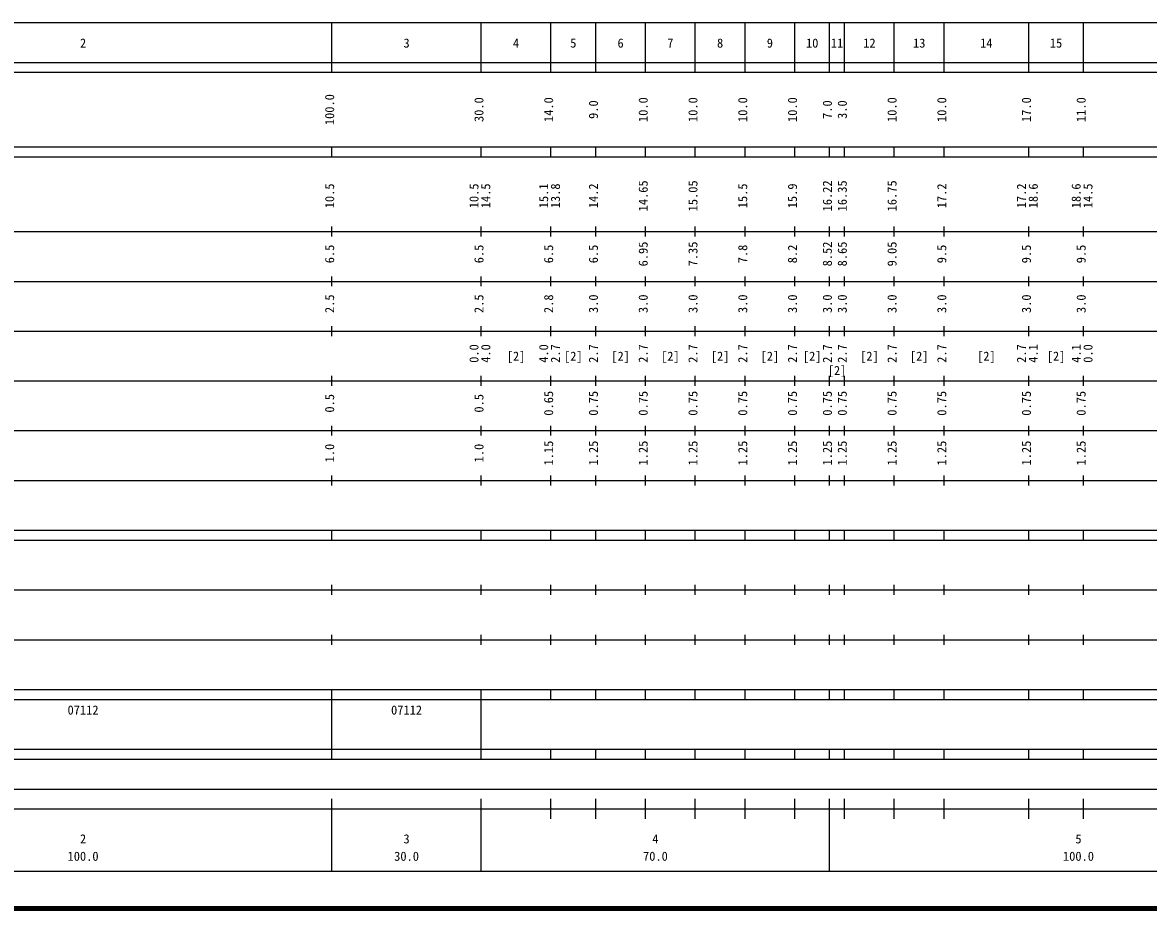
# Model space of a CAD drawing. Units: millimetres on the paper, enlarged 1000 times. Extents: x 40000 to 680000, y 20000 to 380000.
# Drawn here: x 205836 to 432068, y 20000 to 198000 of the extents above; entities that cross this region are included whole.
import ezdxf
from ezdxf.enums import TextEntityAlignment as Align

# ---------------------------------------------------------------- set-up
doc = ezdxf.new("R2010")
doc.units = ezdxf.units.MM
doc.header["$LTSCALE"] = 1000
doc.layers.add('M-TTL', color=2, linetype='Continuous', lineweight=140)
doc.layers.add('M-TTL-BAND', color=7, linetype='Continuous', lineweight=25)
doc.styles.add('ＭＳ ゴシック', font='')
doc.styles.get('ＭＳ ゴシック').set_extended_font_data('MS Gothic')

msp = doc.modelspace()

# ---------------------------------------------------------------- linework, layer by layer
at = {"layer": 'M-TTL'}
msp.add_line((40000, 20000), (680000, 20000), dxfattribs=at)
at = {"layer": 'M-TTL-BAND'}
for p, q in [((68000, 198000), (579000, 198000)), ((268000, 188000), (268000, 198000)), ((298000, 188000), (298000, 198000)), ((312000, 188000), (312000, 198000)), ((321000, 188000), (321000, 198000)), ((331000, 188000), (331000, 198000)), ((341000, 188000), (341000, 198000)), ((351000, 188000), (351000, 198000)), ((361000, 188000), (361000, 198000)), ((368000, 188000), (368000, 198000)), ((371000, 188000), (371000, 198000)), ((381000, 188000), (381000, 198000)), ((391000, 188000), (391000, 198000)), ((408000, 188000), (408000, 198000)), ((419000, 188000), (419000, 198000)), ((40000, 190000), (579000, 190000)), ((40000, 188000), (579000, 188000)), ((40000, 173000), (579000, 173000)), ((268000, 171000), (268000, 173000)), ((298000, 171000), (298000, 173000)), ((312000, 171000), (312000, 173000)), ((321000, 171000), (321000, 173000)), ((331000, 171000), (331000, 173000)), ((341000, 171000), (341000, 173000)), ((351000, 171000), (351000, 173000)), ((361000, 171000), (361000, 173000)), ((368000, 171000), (368000, 173000)), ((371000, 171000), (371000, 173000)), ((381000, 171000), (381000, 173000)), ((391000, 171000), (391000, 173000)), ((408000, 171000), (408000, 173000)), ((419000, 171000), (419000, 173000)), ((40000, 171000), (579000, 171000)), ((268000, 155000), (268000, 157000)), ((298000, 155000), (298000, 157000)), ((312000, 155000), (312000, 157000)), ((321000, 155000), (321000, 157000)), ((331000, 155000), (331000, 157000)), ((341000, 155000), (341000, 157000)), ((351000, 155000), (351000, 157000)), ((361000, 155000), (361000, 157000)), ((368000, 155000), (368000, 157000)), ((371000, 155000), (371000, 157000)), ((381000, 155000), (381000, 157000)), ((391000, 155000), (391000, 157000)), ((408000, 155000), (408000, 157000)), ((419000, 155000), (419000, 157000)), ((40000, 156000), (579000, 156000)), ((46000, 146000), (579000, 146000)), ((268000, 145000), (268000, 147000)), ((298000, 145000), (298000, 147000)), ((312000, 145000), (312000, 147000)), ((321000, 145000), (321000, 147000)), ((331000, 145000), (331000, 147000)), ((341000, 145000), (341000, 147000)), ((351000, 145000), (351000, 147000)), ((361000, 145000), (361000, 147000)), ((368000, 145000), (368000, 147000)), ((371000, 145000), (371000, 147000)), ((381000, 145000), (381000, 147000)), ((391000, 145000), (391000, 147000)), ((408000, 145000), (408000, 147000)), ((419000, 145000), (419000, 147000)), ((52000, 136000), (579000, 136000)), ((268000, 135000), (268000, 137000)), ((298000, 135000), (298000, 137000)), ((312000, 135000), (312000, 137000)), ((321000, 135000), (321000, 137000)), ((331000, 135000), (331000, 137000)), ((341000, 135000), (341000, 137000)), ((351000, 135000), (351000, 137000)), ((361000, 135000), (361000, 137000)), ((368000, 135000), (368000, 137000)), ((371000, 135000), (371000, 137000)), ((381000, 135000), (381000, 137000)), ((391000, 135000), (391000, 137000)), ((408000, 135000), (408000, 137000)), ((419000, 135000), (419000, 137000)), ((268000, 125000), (268000, 127000)), ((298000, 125000), (298000, 127000)), ((312000, 125000), (312000, 127000)), ((321000, 125000), (321000, 127000)), ((331000, 125000), (331000, 127000)), ((341000, 125000), (341000, 127000)), ((351000, 125000), (351000, 127000)), ((361000, 125000), (361000, 127000)), ((368000, 125000), (368000, 127000)), ((371000, 125000), (371000, 127000)), ((381000, 125000), (381000, 127000)), ((391000, 125000), (391000, 127000)), ((408000, 125000), (408000, 127000)), ((419000, 125000), (419000, 127000)), ((46000, 126000), (579000, 126000)), ((52000, 116000), (579000, 116000)), ((268000, 115000), (268000, 117000)), ((298000, 115000), (298000, 117000)), ((312000, 115000), (312000, 117000)), ((321000, 115000), (321000, 117000)), ((331000, 115000), (331000, 117000)), ((341000, 115000), (341000, 117000)), ((351000, 115000), (351000, 117000)), ((361000, 115000), (361000, 117000)), ((368000, 115000), (368000, 117000)), ((371000, 115000), (371000, 117000)), ((381000, 115000), (381000, 117000)), ((391000, 115000), (391000, 117000)), ((408000, 115000), (408000, 117000)), ((419000, 115000), (419000, 117000)), ((268000, 105000), (268000, 107000)), ((298000, 105000), (298000, 107000)), ((312000, 105000), (312000, 107000)), ((321000, 105000), (321000, 107000)), ((331000, 105000), (331000, 107000)), ((341000, 105000), (341000, 107000)), ((351000, 105000), (351000, 107000)), ((361000, 105000), (361000, 107000)), ((368000, 105000), (368000, 107000)), ((371000, 105000), (371000, 107000)), ((381000, 105000), (381000, 107000)), ((391000, 105000), (391000, 107000)), ((408000, 105000), (408000, 107000)), ((419000, 105000), (419000, 107000)), ((46000, 106000), (579000, 106000)), ((40000, 96000), (579000, 96000)), ((268000, 94000), (268000, 96000)), ((298000, 94000), (298000, 96000)), ((312000, 94000), (312000, 96000)), ((321000, 94000), (321000, 96000)), ((331000, 94000), (331000, 96000)), ((341000, 94000), (341000, 96000)), ((351000, 94000), (351000, 96000)), ((361000, 94000), (361000, 96000)), ((368000, 94000), (368000, 96000)), ((371000, 94000), (371000, 96000)), ((381000, 94000), (381000, 96000)), ((391000, 94000), (391000, 96000)), ((408000, 94000), (408000, 96000)), ((419000, 94000), (419000, 96000)), ((40000, 94000), (579000, 94000)), ((49000, 84000), (579000, 84000)), ((268000, 83000), (268000, 85000)), ((298000, 83000), (298000, 85000)), ((312000, 83000), (312000, 85000)), ((321000, 83000), (321000, 85000)), ((331000, 83000), (331000, 85000)), ((341000, 83000), (341000, 85000)), ((351000, 83000), (351000, 85000)), ((361000, 83000), (361000, 85000)), ((368000, 83000), (368000, 85000)), ((371000, 83000), (371000, 85000)), ((381000, 83000), (381000, 85000)), ((391000, 83000), (391000, 85000)), ((408000, 83000), (408000, 85000)), ((419000, 83000), (419000, 85000)), ((268000, 73000), (268000, 75000)), ((298000, 73000), (298000, 75000)), ((312000, 73000), (312000, 75000)), ((321000, 73000), (321000, 75000)), ((331000, 73000), (331000, 75000)), ((341000, 73000), (341000, 75000)), ((351000, 73000), (351000, 75000)), ((361000, 73000), (361000, 75000)), ((368000, 73000), (368000, 75000)), ((371000, 73000), (371000, 75000)), ((381000, 73000), (381000, 75000)), ((391000, 73000), (391000, 75000)), ((408000, 73000), (408000, 75000)), ((419000, 73000), (419000, 75000)), ((40000, 74000), (579000, 74000)), ((40000, 64000), (579000, 64000)), ((268000, 62000), (268000, 64000)), ((298000, 62000), (298000, 64000)), ((312000, 62000), (312000, 64000)), ((321000, 62000), (321000, 64000)), ((331000, 62000), (331000, 64000)), ((341000, 62000), (341000, 64000)), ((351000, 62000), (351000, 64000)), ((361000, 62000), (361000, 64000)), ((368000, 62000), (368000, 64000)), ((371000, 62000), (371000, 64000)), ((381000, 62000), (381000, 64000)), ((391000, 62000), (391000, 64000)), ((408000, 62000), (408000, 64000)), ((419000, 62000), (419000, 64000)), ((40000, 62000), (579000, 62000)), ((268000, 52000), (268000, 62000)), ((298000, 52000), (298000, 62000)), ((40000, 52000), (579000, 52000)), ((40000, 50000), (579000, 50000)), ((268000, 50000), (268000, 52000)), ((298000, 50000), (298000, 52000)), ((312000, 50000), (312000, 52000)), ((321000, 50000), (321000, 52000)), ((331000, 50000), (331000, 52000)), ((341000, 50000), (341000, 52000)), ((351000, 50000), (351000, 52000)), ((361000, 50000), (361000, 52000)), ((368000, 50000), (368000, 52000)), ((371000, 50000), (371000, 52000)), ((381000, 50000), (381000, 52000)), ((391000, 50000), (391000, 52000)), ((408000, 50000), (408000, 52000)), ((419000, 50000), (419000, 52000)), ((71000, 44000), (565000, 44000)), ((268000, 27500), (268000, 42000)), ((298000, 27500), (298000, 42000)), ((312000, 38000), (312000, 42000)), ((321000, 38000), (321000, 42000)), ((331000, 38000), (331000, 42000)), ((341000, 38000), (341000, 42000)), ((351000, 38000), (351000, 42000)), ((361000, 38000), (361000, 42000)), ((368000, 27500), (368000, 42000)), ((371000, 38000), (371000, 42000)), ((381000, 38000), (381000, 42000)), ((391000, 38000), (391000, 42000)), ((408000, 38000), (408000, 42000)), ((419000, 38000), (419000, 42000)), ((40000, 40000), (579000, 40000)), ((68000, 27500), (579000, 27500))]:
    msp.add_line(p, q, dxfattribs=at)

# ---------------------------------------------------------------- texts
at = {"layer": 'M-TTL-BAND', "style": 'ＭＳ ゴシック'}
for s, p in [('2', (218000, 192405)), ('3', (283000, 192405)), ('4', (305000, 192405)), ('5', (316500, 192405)), ('6', (326000, 192405)), ('7', (336000, 192405)), ('8', (346000, 192405)), ('9', (356000, 192405)), ('10', (364500, 192405)), ('11', (369500, 192405)), ('12', (376000, 192405)), ('13', (386000, 192405)), ('14', (399500, 192405)), ('15', (413500, 192405)), ('[2]', (305000, 129500)), ('[2]', (316500, 129500)), ('[2]', (326000, 129500)), ('[2]', (336000, 129500)), ('[2]', (346000, 129500)), ('[2]', (356000, 129500)), ('[2]', (364500, 129500)), ('[2]', (376000, 129500)), ('[2]', (386000, 129500)), ('[2]', (399500, 129500)), ('[2]', (413500, 129500)), ('[2]', (369500, 126626)), ('07112', (218000, 58405)), ('07112', (283000, 58405)), ('2', (218000, 32523)), ('3', (283000, 32523)), ('4', (333000, 32523)), ('5', (418000, 32523)), ('100.0', (218000, 29033)), ('30.0', (283000, 29033)), ('70.0', (333000, 29033)), ('100.0', (418000, 29033))]:
    msp.add_text(s, height=1833, dxfattribs=at).set_placement(p, align=Align.BOTTOM_CENTER)
for s, p in [('100.0', (269000, 180500)), ('30.0', (299000, 180500)), ('14.0', (313000, 180500)), ('9.0', (322000, 180500)), ('10.0', (332000, 180500)), ('10.0', (342000, 180500)), ('10.0', (352000, 180500)), ('10.0', (362000, 180500)), ('7.0', (369000, 180500)), ('3.0', (372000, 180500)), ('10.0', (382000, 180500)), ('10.0', (392000, 180500)), ('17.0', (409000, 180500)), ('11.0', (420000, 180500)), ('10.5', (269000, 163174)), ('10.5', (298000, 163174)), ('14.5', (300370, 163174)), ('15.1', (312000, 163174)), ('13.8', (314370, 163174)), ('14.2', (322000, 163174)), ('14.65', (332000, 163174)), ('15.05', (342000, 163174)), ('15.5', (352000, 163174)), ('15.9', (362000, 163174)), ('16.22', (369000, 163174)), ('16.35', (372000, 163174)), ('16.75', (382000, 163174)), ('17.2', (392000, 163174)), ('17.2', (408000, 163174)), ('18.6', (410370, 163174)), ('18.6', (419000, 163174)), ('14.5', (421370, 163174)), ('6.95', (332000, 151500)), ('7.35', (342000, 151500)), ('8.52', (369000, 151500)), ('8.65', (372000, 151500)), ('9.05', (382000, 151500)), ('6.5', (269000, 151500)), ('6.5', (299000, 151500)), ('6.5', (313000, 151500)), ('6.5', (322000, 151500)), ('7.8', (352000, 151500)), ('8.2', (362000, 151500)), ('9.5', (392000, 151500)), ('9.5', (409000, 151500)), ('9.5', (420000, 151500)), ('2.5', (269000, 141500)), ('2.5', (299000, 141500)), ('2.8', (313000, 141500)), ('3.0', (322000, 141500)), ('3.0', (332000, 141500)), ('3.0', (342000, 141500)), ('3.0', (352000, 141500)), ('3.0', (362000, 141500)), ('3.0', (369000, 141500)), ('3.0', (372000, 141500)), ('3.0', (382000, 141500)), ('3.0', (392000, 141500)), ('3.0', (409000, 141500)), ('3.0', (420000, 141500)), ('0.0', (298000, 131500)), ('4.0', (300370, 131500)), ('4.0', (312000, 131500)), ('2.7', (314370, 131500)), ('2.7', (322000, 131500)), ('2.7', (332000, 131500)), ('2.7', (342000, 131500)), ('2.7', (352000, 131500)), ('2.7', (362000, 131500)), ('2.7', (369000, 131500)), ('2.7', (372000, 131500)), ('2.7', (382000, 131500)), ('2.7', (392000, 131500)), ('2.7', (408000, 131500)), ('4.1', (410370, 131500)), ('4.1', (419000, 131500)), ('0.0', (421370, 131500)), ('0.5', (269000, 121500)), ('0.5', (299000, 121500)), ('0.65', (313000, 121500)), ('0.75', (322000, 121500)), ('0.75', (332000, 121500)), ('0.75', (342000, 121500)), ('0.75', (352000, 121500)), ('0.75', (362000, 121500)), ('0.75', (369000, 121500)), ('0.75', (372000, 121500)), ('0.75', (382000, 121500)), ('0.75', (392000, 121500)), ('0.75', (409000, 121500)), ('0.75', (420000, 121500)), ('1.0', (269000, 111500)), ('1.0', (299000, 111500)), ('1.15', (313000, 111500)), ('1.25', (322000, 111500)), ('1.25', (332000, 111500)), ('1.25', (342000, 111500)), ('1.25', (352000, 111500)), ('1.25', (362000, 111500)), ('1.25', (369000, 111500)), ('1.25', (372000, 111500)), ('1.25', (382000, 111500)), ('1.25', (392000, 111500)), ('1.25', (409000, 111500)), ('1.25', (420000, 111500))]:
    msp.add_text(s, height=1833, rotation=90, dxfattribs=at).set_placement(p, align=Align.BOTTOM_CENTER)

doc.saveas('drawing.dxf')
